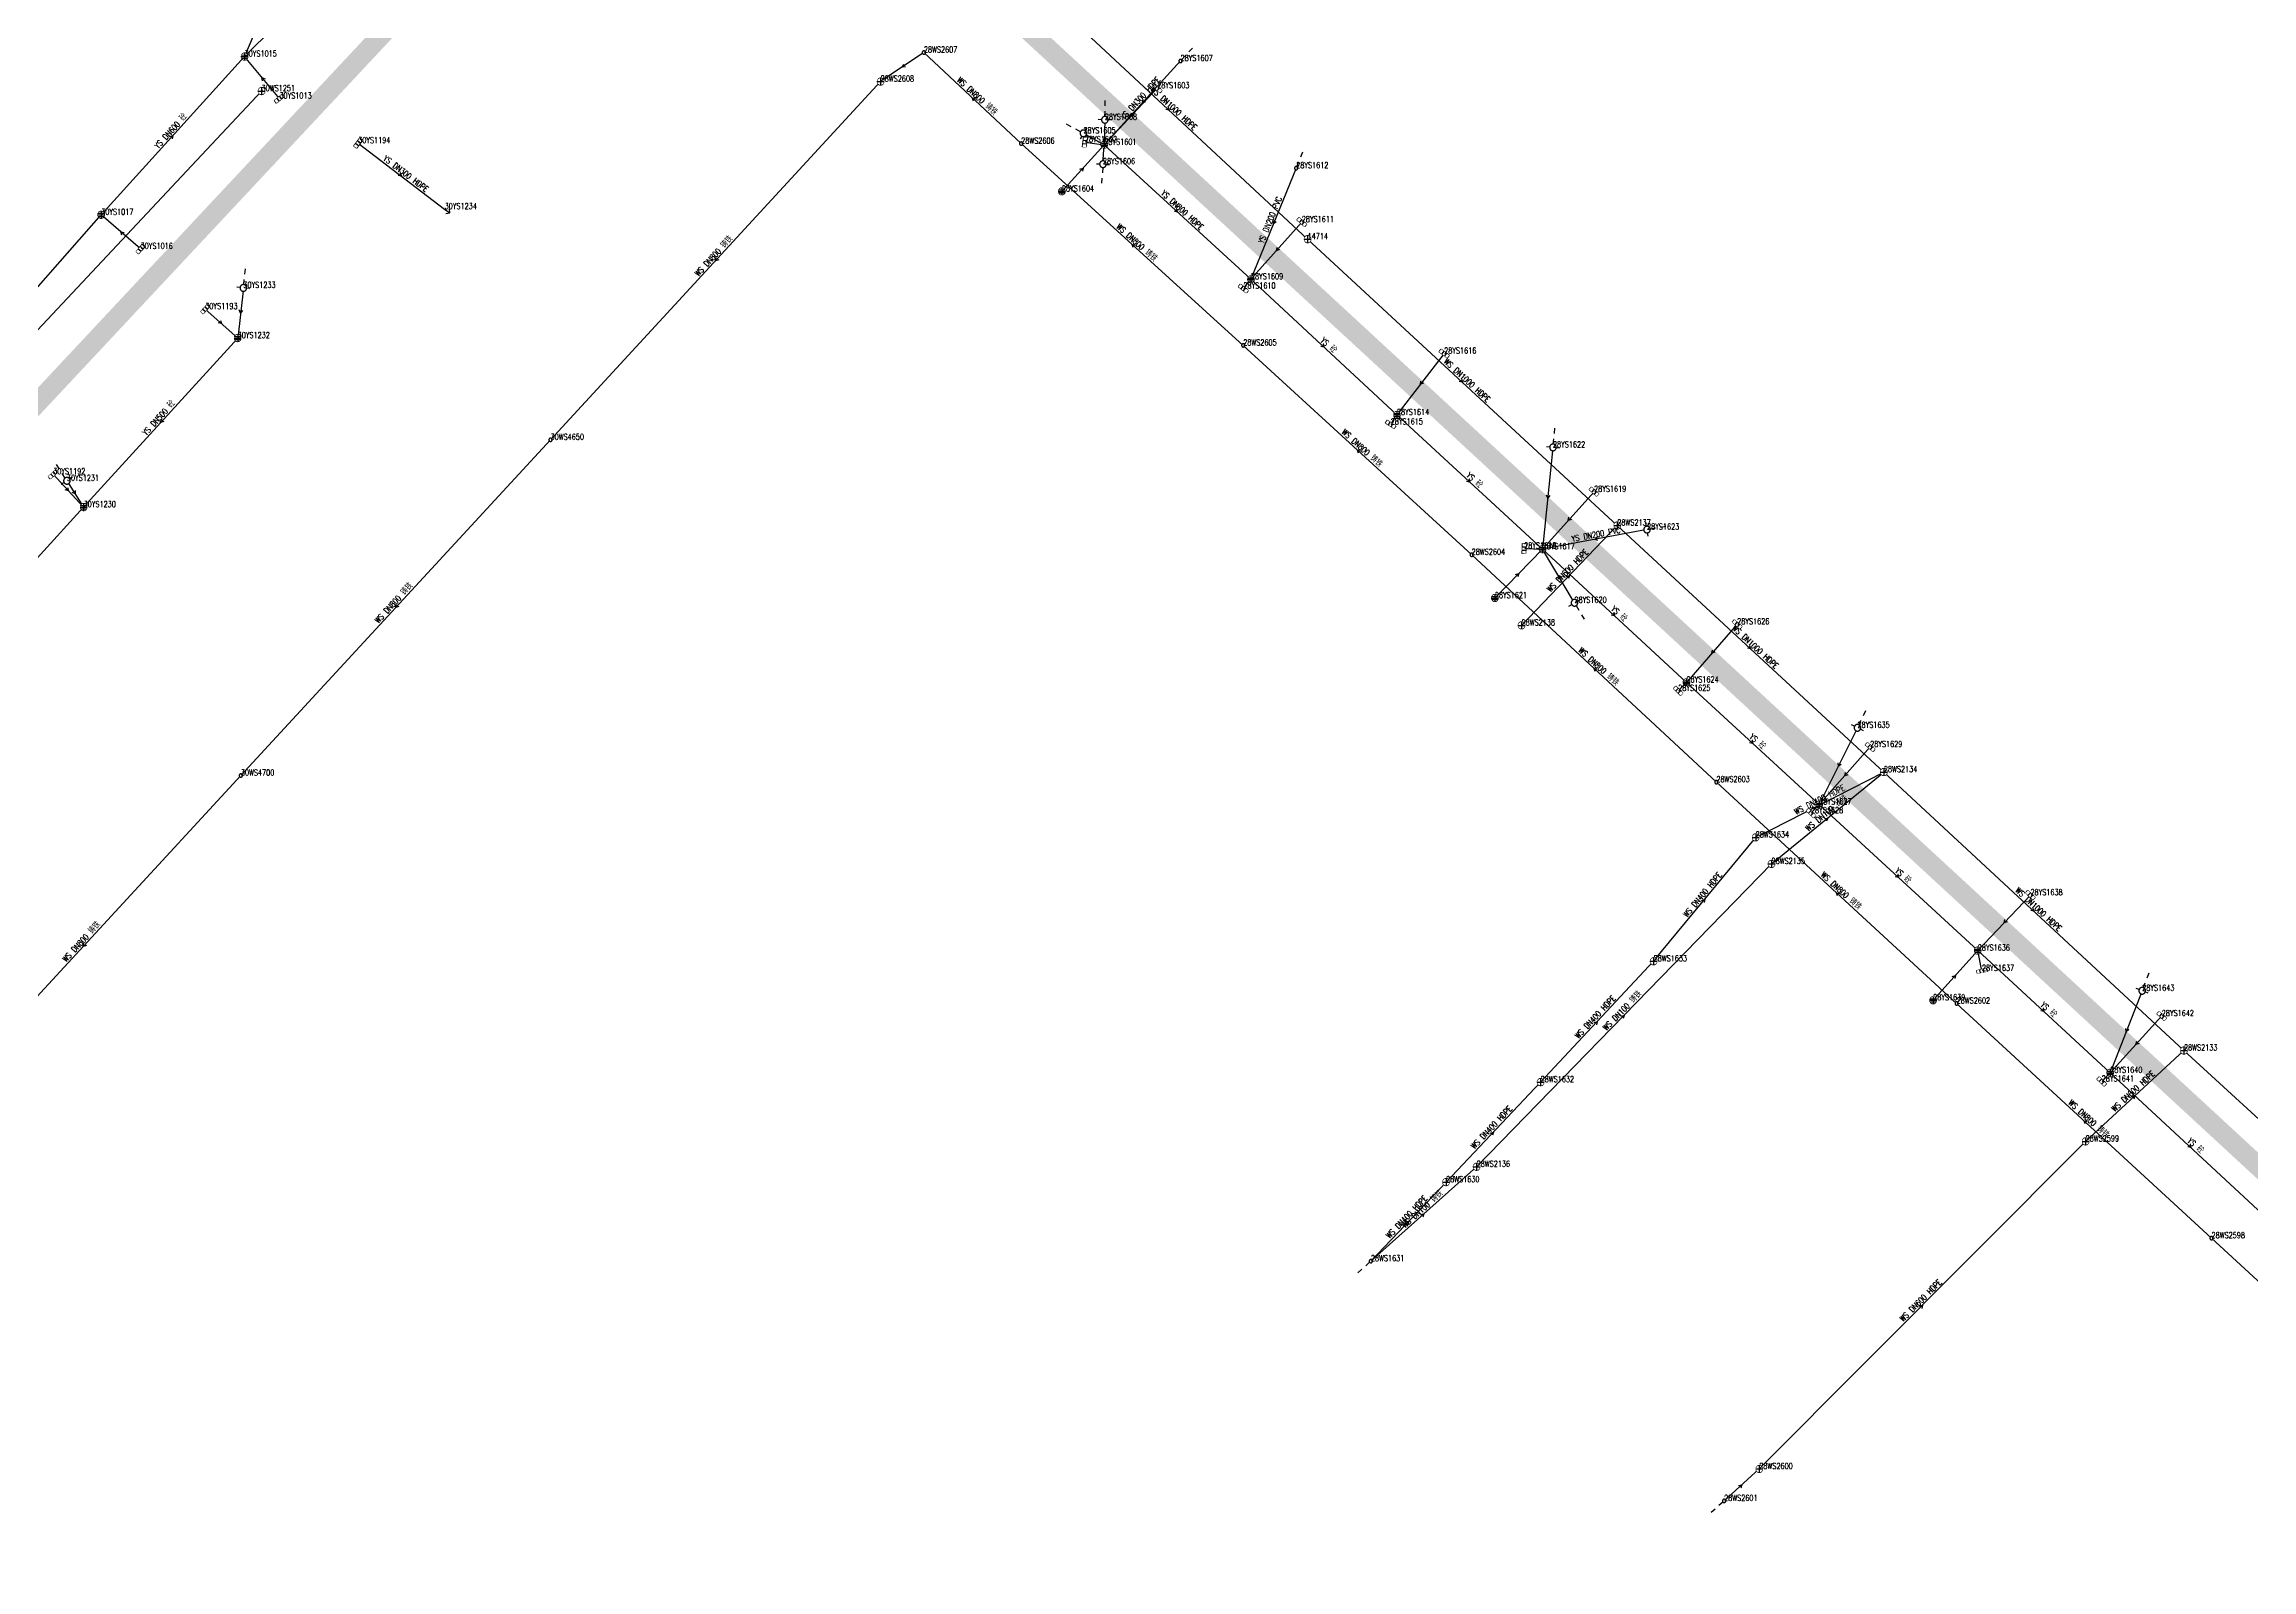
# Model space of a CAD drawing. Extents: x 78813 to 99477, y 2421021 to 2448125.
# Drawn here: x 85914.4 to 86248.7, y 2432304.3 to 2432535.2 of the extents above; entities that cross this region are included whole.
import ezdxf
from ezdxf.enums import TextEntityAlignment as Align

# ---------------------------------------------------------------- set-up
doc = ezdxf.new("R2010")
doc.units = 0
doc.set_wipeout_variables(frame=1)
doc.layers.get('0').update_dxf_attribs({"linetype": 'CONTINUOUS'})
for name, color, linetype in [('DX_WS', 16, 'CONTINUOUS'), ('DX_YS', 42, 'CONTINUOUS'), ('道路', 5, 'CONTINUOUS')]:
    doc.layers.add(name, color=color, linetype=linetype)
for name, color, linetype, true_color in [('WSLINE', 7, 'CONTINUOUS', 0x7f0000), ('YSANNEXE', 7, 'CONTINUOUS', 0xcc9900), ('YSLINE', 7, 'CONTINUOUS', 0xcc9900)]:
    doc.layers.add(name, color=color, linetype=linetype, true_color=true_color)
doc.styles.add('CcNameZT', font='txt.SHX', dxfattribs={"width": 0.8, "bigfont": 'HZTXT.SHX'})
doc.styles.get("Standard").update_dxf_attribs({"font": 'txt.shx', "bigfont": 'hztxt.shx'})

# ---------------------------------------------------------------- blocks, each defined once
blk = doc.blocks.new('PS管线点')
blk.add_wipeout([(0.5, 0), (0.5, 0.03), (0.5, 0.07), (0.49, 0.1), (0.48, 0.14), (0.47, 0.17), (0.46, 0.2), (0.44, 0.23), (0.42, 0.26), (0.4, 0.29), (0.38, 0.32), (0.36, 0.35), (0.33, 0.37), (0.31, 0.39), (0.28, 0.41), (0.25, 0.43), (0.22, 0.45), (0.19, 0.46), (0.15, 0.48), (0.12, 0.49), (0.09, 0.49), (0.05, 0.5), (0.02, 0.5), (-0.02, 0.5), (-0.05, 0.5), (-0.09, 0.49), (-0.12, 0.49), (-0.15, 0.48), (-0.19, 0.46), (-0.22, 0.45), (-0.25, 0.43), (-0.28, 0.41), (-0.31, 0.39), (-0.33, 0.37), (-0.36, 0.35), (-0.38, 0.32), (-0.4, 0.29), (-0.42, 0.26), (-0.44, 0.23), (-0.46, 0.2), (-0.47, 0.17), (-0.48, 0.14), (-0.49, 0.1), (-0.5, 0.07), (-0.5, 0.03), (-0.5, 0), (-0.5, -0.03), (-0.5, -0.07), (-0.49, -0.1), (-0.48, -0.14), (-0.47, -0.17), (-0.46, -0.2), (-0.44, -0.23), (-0.42, -0.26), (-0.4, -0.29), (-0.38, -0.32), (-0.36, -0.35), (-0.33, -0.37), (-0.31, -0.39), (-0.28, -0.41), (-0.25, -0.43), (-0.22, -0.45), (-0.19, -0.46), (-0.15, -0.48), (-0.12, -0.49), (-0.09, -0.49), (-0.05, -0.5), (-0.02, -0.5), (0.02, -0.5), (0.05, -0.5), (0.09, -0.49), (0.12, -0.49), (0.15, -0.48), (0.19, -0.46), (0.22, -0.45), (0.25, -0.43), (0.28, -0.41), (0.31, -0.39), (0.33, -0.37), (0.36, -0.35), (0.38, -0.32), (0.4, -0.29), (0.42, -0.26), (0.44, -0.23), (0.46, -0.2), (0.47, -0.17), (0.48, -0.14), (0.49, -0.1), (0.5, -0.07)])
blk.add_lwpolyline([(0.5, 0), (0.5, 0.03), (0.5, 0.07), (0.49, 0.1), (0.48, 0.14), (0.47, 0.17), (0.46, 0.2), (0.44, 0.23), (0.42, 0.26), (0.4, 0.29), (0.38, 0.32), (0.36, 0.35), (0.33, 0.37), (0.31, 0.39), (0.28, 0.41), (0.25, 0.43), (0.22, 0.45), (0.19, 0.46), (0.15, 0.48), (0.12, 0.49), (0.09, 0.49), (0.05, 0.5), (0.02, 0.5), (-0.02, 0.5), (-0.05, 0.5), (-0.09, 0.49), (-0.12, 0.49), (-0.15, 0.48), (-0.19, 0.46), (-0.22, 0.45), (-0.25, 0.43), (-0.28, 0.41), (-0.31, 0.39), (-0.33, 0.37), (-0.36, 0.35), (-0.38, 0.32), (-0.4, 0.29), (-0.42, 0.26), (-0.44, 0.23), (-0.46, 0.2), (-0.47, 0.17), (-0.48, 0.14), (-0.49, 0.1), (-0.5, 0.07), (-0.5, 0.03), (-0.5, 0), (-0.5, -0.03), (-0.5, -0.07), (-0.49, -0.1), (-0.48, -0.14), (-0.47, -0.17), (-0.46, -0.2), (-0.44, -0.23), (-0.42, -0.26), (-0.4, -0.29), (-0.38, -0.32), (-0.36, -0.35), (-0.33, -0.37), (-0.31, -0.39), (-0.28, -0.41), (-0.25, -0.43), (-0.22, -0.45), (-0.19, -0.46), (-0.15, -0.48), (-0.12, -0.49), (-0.09, -0.49), (-0.05, -0.5), (-0.02, -0.5), (0.02, -0.5), (0.05, -0.5), (0.09, -0.49), (0.12, -0.49), (0.15, -0.48), (0.19, -0.46), (0.22, -0.45), (0.25, -0.43), (0.28, -0.41), (0.31, -0.39), (0.33, -0.37), (0.36, -0.35), (0.38, -0.32), (0.4, -0.29), (0.42, -0.26), (0.44, -0.23), (0.46, -0.2), (0.47, -0.17), (0.48, -0.14), (0.49, -0.1), (0.5, -0.07), (0.5, 0)], close=True)
blk = doc.blocks.new('PS污水井')
blk.add_lwpolyline([(1, 0), (1, 0.07), (0.99, 0.14), (0.98, 0.21), (0.96, 0.28), (0.94, 0.34), (0.91, 0.41), (0.88, 0.47), (0.85, 0.53), (0.81, 0.59), (0.77, 0.64), (0.72, 0.69), (0.67, 0.74), (0.62, 0.79), (0.56, 0.83), (0.5, 0.87), (0.44, 0.9), (0.37, 0.93), (0.31, 0.95), (0.24, 0.97), (0.17, 0.98), (0.1, 0.99), (0.03, 1), (-0.03, 1), (-0.1, 0.99), (-0.17, 0.98), (-0.24, 0.97), (-0.31, 0.95), (-0.37, 0.93), (-0.44, 0.9), (-0.5, 0.87), (-0.56, 0.83), (-0.62, 0.79), (-0.67, 0.74), (-0.72, 0.69), (-0.77, 0.64), (-0.81, 0.59), (-0.85, 0.53), (-0.88, 0.47), (-0.91, 0.41), (-0.94, 0.34), (-0.96, 0.28), (-0.98, 0.21), (-0.99, 0.14), (-1, 0.07), (-1, 0), (-1, -0.07), (-0.99, -0.14), (-0.98, -0.21), (-0.96, -0.28), (-0.94, -0.34), (-0.91, -0.41), (-0.88, -0.47), (-0.85, -0.53), (-0.81, -0.59), (-0.77, -0.64), (-0.72, -0.69), (-0.67, -0.74), (-0.62, -0.79), (-0.56, -0.83), (-0.5, -0.87), (-0.44, -0.9), (-0.37, -0.93), (-0.31, -0.95), (-0.24, -0.97), (-0.17, -0.98), (-0.1, -0.99), (-0.03, -1), (0.03, -1), (0.1, -0.99), (0.17, -0.98), (0.24, -0.97), (0.31, -0.95), (0.37, -0.93), (0.44, -0.9), (0.5, -0.87), (0.56, -0.83), (0.62, -0.79), (0.67, -0.74), (0.72, -0.69), (0.77, -0.64), (0.81, -0.59), (0.85, -0.53), (0.88, -0.47), (0.91, -0.41), (0.94, -0.34), (0.96, -0.28), (0.98, -0.21), (0.99, -0.14), (1, 0)], close=True)
blk.add_wipeout([(1, 0), (1, 0.07), (0.99, 0.14), (0.98, 0.21), (0.96, 0.28), (0.94, 0.34), (0.91, 0.41), (0.88, 0.47), (0.85, 0.53), (0.81, 0.59), (0.77, 0.64), (0.72, 0.69), (0.67, 0.74), (0.62, 0.79), (0.56, 0.83), (0.5, 0.87), (0.44, 0.9), (0.37, 0.93), (0.31, 0.95), (0.24, 0.97), (0.17, 0.98), (0.1, 0.99), (0.03, 1), (-0.03, 1), (-0.1, 0.99), (-0.17, 0.98), (-0.24, 0.97), (-0.31, 0.95), (-0.37, 0.93), (-0.44, 0.9), (-0.5, 0.87), (-0.56, 0.83), (-0.62, 0.79), (-0.67, 0.74), (-0.72, 0.69), (-0.77, 0.64), (-0.81, 0.59), (-0.85, 0.53), (-0.88, 0.47), (-0.91, 0.41), (-0.94, 0.34), (-0.96, 0.28), (-0.98, 0.21), (-0.99, 0.14), (-1, 0.07), (-1, 0), (-1, -0.07), (-0.99, -0.14), (-0.98, -0.21), (-0.96, -0.28), (-0.94, -0.34), (-0.91, -0.41), (-0.88, -0.47), (-0.85, -0.53), (-0.81, -0.59), (-0.77, -0.64), (-0.72, -0.69), (-0.67, -0.74), (-0.62, -0.79), (-0.56, -0.83), (-0.5, -0.87), (-0.44, -0.9), (-0.37, -0.93), (-0.31, -0.95), (-0.24, -0.97), (-0.17, -0.98), (-0.1, -0.99), (-0.03, -1), (0.03, -1), (0.1, -0.99), (0.17, -0.98), (0.24, -0.97), (0.31, -0.95), (0.37, -0.93), (0.44, -0.9), (0.5, -0.87), (0.56, -0.83), (0.62, -0.79), (0.67, -0.74), (0.72, -0.69), (0.77, -0.64), (0.81, -0.59), (0.85, -0.53), (0.88, -0.47), (0.91, -0.41), (0.94, -0.34), (0.96, -0.28), (0.98, -0.21), (0.99, -0.14)])
for p, q in [((-1, 0), (0, 0)), ((0, 1), (0, 0)), ((0, 0), (0, -1)), ((0, 0), (1, 0))]:
    blk.add_line(p, q)
blk = doc.blocks.new('PS非普查')
blk.add_lwpolyline([(3.7, 0), (5.3, 0)])
blk.add_wipeout([(0.5, 0), (0.5, 0.03), (0.5, 0.07), (0.49, 0.1), (0.48, 0.14), (0.47, 0.17), (0.46, 0.2), (0.44, 0.23), (0.42, 0.26), (0.4, 0.29), (0.38, 0.32), (0.36, 0.35), (0.33, 0.37), (0.31, 0.39), (0.28, 0.41), (0.25, 0.43), (0.22, 0.45), (0.19, 0.46), (0.15, 0.48), (0.12, 0.49), (0.09, 0.49), (0.05, 0.5), (0.02, 0.5), (-0.02, 0.5), (-0.05, 0.5), (-0.09, 0.49), (-0.12, 0.49), (-0.15, 0.48), (-0.19, 0.46), (-0.22, 0.45), (-0.25, 0.43), (-0.28, 0.41), (-0.31, 0.39), (-0.33, 0.37), (-0.36, 0.35), (-0.38, 0.32), (-0.4, 0.29), (-0.42, 0.26), (-0.44, 0.23), (-0.46, 0.2), (-0.47, 0.17), (-0.48, 0.14), (-0.49, 0.1), (-0.5, 0.07), (-0.5, 0.03), (-0.5, 0), (-0.5, -0.03), (-0.5, -0.07), (-0.49, -0.1), (-0.48, -0.14), (-0.47, -0.17), (-0.46, -0.2), (-0.44, -0.23), (-0.42, -0.26), (-0.4, -0.29), (-0.38, -0.32), (-0.36, -0.35), (-0.33, -0.37), (-0.31, -0.39), (-0.28, -0.41), (-0.25, -0.43), (-0.22, -0.45), (-0.19, -0.46), (-0.15, -0.48), (-0.12, -0.49), (-0.09, -0.49), (-0.05, -0.5), (-0.02, -0.5), (0.02, -0.5), (0.05, -0.5), (0.09, -0.49), (0.12, -0.49), (0.15, -0.48), (0.19, -0.46), (0.22, -0.45), (0.25, -0.43), (0.28, -0.41), (0.31, -0.39), (0.33, -0.37), (0.36, -0.35), (0.38, -0.32), (0.4, -0.29), (0.42, -0.26), (0.44, -0.23), (0.46, -0.2), (0.47, -0.17), (0.48, -0.14), (0.49, -0.1), (0.5, -0.07)])
blk.add_line((0.5, 0), (2.1, 0))
blk.add_lwpolyline([(0.5, 0), (0.5, 0.03), (0.5, 0.07), (0.49, 0.1), (0.48, 0.14), (0.47, 0.17), (0.46, 0.2), (0.44, 0.23), (0.42, 0.26), (0.4, 0.29), (0.38, 0.32), (0.36, 0.35), (0.33, 0.37), (0.31, 0.39), (0.28, 0.41), (0.25, 0.43), (0.22, 0.45), (0.19, 0.46), (0.15, 0.48), (0.12, 0.49), (0.09, 0.49), (0.05, 0.5), (0.02, 0.5), (-0.02, 0.5), (-0.05, 0.5), (-0.09, 0.49), (-0.12, 0.49), (-0.15, 0.48), (-0.19, 0.46), (-0.22, 0.45), (-0.25, 0.43), (-0.28, 0.41), (-0.31, 0.39), (-0.33, 0.37), (-0.36, 0.35), (-0.38, 0.32), (-0.4, 0.29), (-0.42, 0.26), (-0.44, 0.23), (-0.46, 0.2), (-0.47, 0.17), (-0.48, 0.14), (-0.49, 0.1), (-0.5, 0.07), (-0.5, 0.03), (-0.5, 0), (-0.5, -0.03), (-0.5, -0.07), (-0.49, -0.1), (-0.48, -0.14), (-0.47, -0.17), (-0.46, -0.2), (-0.44, -0.23), (-0.42, -0.26), (-0.4, -0.29), (-0.38, -0.32), (-0.36, -0.35), (-0.33, -0.37), (-0.31, -0.39), (-0.28, -0.41), (-0.25, -0.43), (-0.22, -0.45), (-0.19, -0.46), (-0.15, -0.48), (-0.12, -0.49), (-0.09, -0.49), (-0.05, -0.5), (-0.02, -0.5), (0.02, -0.5), (0.05, -0.5), (0.09, -0.49), (0.12, -0.49), (0.15, -0.48), (0.19, -0.46), (0.22, -0.45), (0.25, -0.43), (0.28, -0.41), (0.31, -0.39), (0.33, -0.37), (0.36, -0.35), (0.38, -0.32), (0.4, -0.29), (0.42, -0.26), (0.44, -0.23), (0.46, -0.2), (0.47, -0.17), (0.48, -0.14), (0.49, -0.1), (0.5, -0.07), (0.5, 0)], close=True)
blk = doc.blocks.new('测量点')
h = blk.add_hatch(color=256)
edge = h.paths.add_edge_path()
edge.add_arc((0, 0), 0.5, 0, 360)
blk.add_circle((0, 0), 0.5)
blk = doc.blocks.new('LX')
for p, q in [((-0.866, 0.5), (0, 0)), ((0, 0), (-0.866, -0.5))]:
    blk.add_line(p, q)
blk = doc.blocks.new('PS出水口')
for points in [[(0, 0), (1.97, 0)], [(1.15, -0.88), (1.97, 0), (1.11, 0.93)]]:
    blk.add_lwpolyline(points)
blk = doc.blocks.new('PS雨篦')
blk.add_lwpolyline([(-1.5, 0.5), (0, 0.5), (1.5, 0.5), (1.5, -0.5), (0, -0.5), (-1.5, -0.5)], close=True)
blk.add_wipeout([(-1.5, 0.5), (0, 0.5), (1.5, 0.5), (1.5, -0.5), (0, -0.5), (-1.5, -0.5)])
for p, q in [((-0.51, -0.5), (-0.51, 0.5)), ((0.49, -0.5), (0.49, 0.5))]:
    blk.add_line(p, q)
blk = doc.blocks.new('PS雨水井')
blk.add_lwpolyline([(1, 0), (1, 0.07), (0.99, 0.14), (0.98, 0.21), (0.96, 0.28), (0.94, 0.34), (0.91, 0.41), (0.88, 0.47), (0.85, 0.53), (0.81, 0.59), (0.77, 0.64), (0.72, 0.69), (0.67, 0.74), (0.62, 0.79), (0.56, 0.83), (0.5, 0.87), (0.44, 0.9), (0.37, 0.93), (0.31, 0.95), (0.24, 0.97), (0.17, 0.98), (0.1, 0.99), (0.03, 1), (-0.03, 1), (-0.1, 0.99), (-0.17, 0.98), (-0.24, 0.97), (-0.31, 0.95), (-0.37, 0.93), (-0.44, 0.9), (-0.5, 0.87), (-0.56, 0.83), (-0.62, 0.79), (-0.67, 0.74), (-0.72, 0.69), (-0.77, 0.64), (-0.81, 0.59), (-0.85, 0.53), (-0.88, 0.47), (-0.91, 0.41), (-0.94, 0.34), (-0.96, 0.28), (-0.98, 0.21), (-0.99, 0.14), (-1, 0.07), (-1, 0), (-1, -0.07), (-0.99, -0.14), (-0.98, -0.21), (-0.96, -0.28), (-0.94, -0.34), (-0.91, -0.41), (-0.88, -0.47), (-0.85, -0.53), (-0.81, -0.59), (-0.77, -0.64), (-0.72, -0.69), (-0.67, -0.74), (-0.62, -0.79), (-0.56, -0.83), (-0.5, -0.87), (-0.44, -0.9), (-0.37, -0.93), (-0.31, -0.95), (-0.24, -0.97), (-0.17, -0.98), (-0.1, -0.99), (-0.03, -1), (0.03, -1), (0.1, -0.99), (0.17, -0.98), (0.24, -0.97), (0.31, -0.95), (0.37, -0.93), (0.44, -0.9), (0.5, -0.87), (0.56, -0.83), (0.62, -0.79), (0.67, -0.74), (0.72, -0.69), (0.77, -0.64), (0.81, -0.59), (0.85, -0.53), (0.88, -0.47), (0.91, -0.41), (0.94, -0.34), (0.96, -0.28), (0.98, -0.21), (0.99, -0.14), (1, 0)], close=True)
blk.add_wipeout([(1, 0), (1, 0.07), (0.99, 0.14), (0.98, 0.21), (0.96, 0.28), (0.94, 0.34), (0.91, 0.41), (0.88, 0.47), (0.85, 0.53), (0.81, 0.59), (0.77, 0.64), (0.72, 0.69), (0.67, 0.74), (0.62, 0.79), (0.56, 0.83), (0.5, 0.87), (0.44, 0.9), (0.37, 0.93), (0.31, 0.95), (0.24, 0.97), (0.17, 0.98), (0.1, 0.99), (0.03, 1), (-0.03, 1), (-0.1, 0.99), (-0.17, 0.98), (-0.24, 0.97), (-0.31, 0.95), (-0.37, 0.93), (-0.44, 0.9), (-0.5, 0.87), (-0.56, 0.83), (-0.62, 0.79), (-0.67, 0.74), (-0.72, 0.69), (-0.77, 0.64), (-0.81, 0.59), (-0.85, 0.53), (-0.88, 0.47), (-0.91, 0.41), (-0.94, 0.34), (-0.96, 0.28), (-0.98, 0.21), (-0.99, 0.14), (-1, 0.07), (-1, 0), (-1, -0.07), (-0.99, -0.14), (-0.98, -0.21), (-0.96, -0.28), (-0.94, -0.34), (-0.91, -0.41), (-0.88, -0.47), (-0.85, -0.53), (-0.81, -0.59), (-0.77, -0.64), (-0.72, -0.69), (-0.67, -0.74), (-0.62, -0.79), (-0.56, -0.83), (-0.5, -0.87), (-0.44, -0.9), (-0.37, -0.93), (-0.31, -0.95), (-0.24, -0.97), (-0.17, -0.98), (-0.1, -0.99), (-0.03, -1), (0.03, -1), (0.1, -0.99), (0.17, -0.98), (0.24, -0.97), (0.31, -0.95), (0.37, -0.93), (0.44, -0.9), (0.5, -0.87), (0.56, -0.83), (0.62, -0.79), (0.67, -0.74), (0.72, -0.69), (0.77, -0.64), (0.81, -0.59), (0.85, -0.53), (0.88, -0.47), (0.91, -0.41), (0.94, -0.34), (0.96, -0.28), (0.98, -0.21), (0.99, -0.14)])
for p, q in [((-1, 0), (0, 0)), ((-0.88, 0.48), (0, 0.47)), ((0, 1), (0, 0)), ((0, 0.47), (0.88, 0.47)), ((0, 0), (0, -1)), ((0, 0), (1, 0)), ((-0.88, -0.48), (0, -0.48)), ((0, -0.48), (0.88, -0.48))]:
    blk.add_line(p, q)
blk = doc.blocks.new('PS预留口')
blk.add_lwpolyline([(4.2, 0), (5.8, 0)])
blk.add_wipeout([(1, 0), (1, 0.07), (0.99, 0.14), (0.98, 0.21), (0.96, 0.28), (0.94, 0.34), (0.91, 0.41), (0.88, 0.47), (0.85, 0.53), (0.81, 0.59), (0.77, 0.64), (0.72, 0.69), (0.67, 0.74), (0.62, 0.79), (0.56, 0.83), (0.5, 0.87), (0.44, 0.9), (0.37, 0.93), (0.31, 0.95), (0.24, 0.97), (0.17, 0.98), (0.1, 0.99), (0.03, 1), (-0.03, 1), (-0.1, 0.99), (-0.17, 0.98), (-0.24, 0.97), (-0.31, 0.95), (-0.37, 0.93), (-0.44, 0.9), (-0.5, 0.87), (-0.56, 0.83), (-0.62, 0.79), (-0.67, 0.74), (-0.72, 0.69), (-0.77, 0.64), (-0.81, 0.59), (-0.85, 0.53), (-0.88, 0.47), (-0.91, 0.41), (-0.94, 0.34), (-0.96, 0.28), (-0.98, 0.21), (-0.99, 0.14), (-1, 0.07), (-1, 0), (-1, -0.07), (-0.99, -0.14), (-0.98, -0.21), (-0.96, -0.28), (-0.94, -0.34), (-0.91, -0.41), (-0.88, -0.47), (-0.85, -0.53), (-0.81, -0.59), (-0.77, -0.64), (-0.72, -0.69), (-0.67, -0.74), (-0.62, -0.79), (-0.56, -0.83), (-0.5, -0.87), (-0.44, -0.9), (-0.37, -0.93), (-0.31, -0.95), (-0.24, -0.97), (-0.17, -0.98), (-0.1, -0.99), (-0.03, -1), (0.03, -1), (0.1, -0.99), (0.17, -0.98), (0.24, -0.97), (0.31, -0.95), (0.37, -0.93), (0.44, -0.9), (0.5, -0.87), (0.56, -0.83), (0.62, -0.79), (0.67, -0.74), (0.72, -0.69), (0.77, -0.64), (0.81, -0.59), (0.85, -0.53), (0.88, -0.47), (0.91, -0.41), (0.94, -0.34), (0.96, -0.28), (0.98, -0.21), (0.99, -0.14)])
blk.add_line((1, 0), (2.6, 0))
blk.add_lwpolyline([(1, 0), (1, 0.07), (0.99, 0.14), (0.98, 0.21), (0.96, 0.28), (0.94, 0.34), (0.91, 0.41), (0.88, 0.47), (0.85, 0.53), (0.81, 0.59), (0.77, 0.64), (0.72, 0.69), (0.67, 0.74), (0.62, 0.79), (0.56, 0.83), (0.5, 0.87), (0.44, 0.9), (0.37, 0.93), (0.31, 0.95), (0.24, 0.97), (0.17, 0.98), (0.1, 0.99), (0.03, 1), (-0.03, 1), (-0.1, 0.99), (-0.17, 0.98), (-0.24, 0.97), (-0.31, 0.95), (-0.37, 0.93), (-0.44, 0.9), (-0.5, 0.87), (-0.56, 0.83), (-0.62, 0.79), (-0.67, 0.74), (-0.72, 0.69), (-0.77, 0.64), (-0.81, 0.59), (-0.85, 0.53), (-0.88, 0.47), (-0.91, 0.41), (-0.94, 0.34), (-0.96, 0.28), (-0.98, 0.21), (-0.99, 0.14), (-1, 0.07), (-1, 0), (-1, -0.07), (-0.99, -0.14), (-0.98, -0.21), (-0.96, -0.28), (-0.94, -0.34), (-0.91, -0.41), (-0.88, -0.47), (-0.85, -0.53), (-0.81, -0.59), (-0.77, -0.64), (-0.72, -0.69), (-0.67, -0.74), (-0.62, -0.79), (-0.56, -0.83), (-0.5, -0.87), (-0.44, -0.9), (-0.37, -0.93), (-0.31, -0.95), (-0.24, -0.97), (-0.17, -0.98), (-0.1, -0.99), (-0.03, -1), (0.03, -1), (0.1, -0.99), (0.17, -0.98), (0.24, -0.97), (0.31, -0.95), (0.37, -0.93), (0.44, -0.9), (0.5, -0.87), (0.56, -0.83), (0.62, -0.79), (0.67, -0.74), (0.72, -0.69), (0.77, -0.64), (0.81, -0.59), (0.85, -0.53), (0.88, -0.47), (0.91, -0.41), (0.94, -0.34), (0.96, -0.28), (0.98, -0.21), (0.99, -0.14), (1, 0)], close=True)
for points in [[(0, 1), (0, 2)], [(0, -2), (0, -1)]]:
    blk.add_lwpolyline(points)

msp = doc.modelspace()

# ---------------------------------------------------------------- linework, layer by layer
at = {"layer": 'WSLINE'}
for p, q in [((86105.74, 2432505.71), (86063.82, 2432544.74)), ((86047.64, 2432533.96), (86041.09, 2432529.56)), ((86062.37, 2432520.17), (86047.64, 2432533.96)), ((85947.36, 2432528.13), (85792.99, 2432363.63)), ((86041.09, 2432529.56), (85991.11, 2432475.34)), ((85991.11, 2432475.34), (86041.09, 2432529.56)), ((86095.99, 2432489.63), (86062.37, 2432520.17)), ((86152.63, 2432462.37), (86105.74, 2432505.71)), ((86130.58, 2432457.94), (86095.99, 2432489.63)), ((85944.22, 2432424.52), (85991.11, 2432475.34)), ((86138.13, 2432447.25), (86152.63, 2432462.37)), ((86192.99, 2432425.05), (86152.63, 2432462.37)), ((86167.63, 2432423.52), (86130.58, 2432457.94)), ((85896.5, 2432372.78), (85944.22, 2432424.52)), ((86173.58, 2432415.16), (86192.99, 2432425.05)), ((86175.98, 2432411.14), (86192.99, 2432425.05)), ((86238.43, 2432382.9), (86192.99, 2432425.05)), ((86204.01, 2432390.02), (86167.63, 2432423.52)), ((86158.13, 2432396.4), (86173.58, 2432415.16)), ((86131.33, 2432365.3), (86175.98, 2432411.14)), ((86141.02, 2432378.11), (86158.13, 2432396.4)), ((86242.6, 2432354.49), (86204.01, 2432390.02)), ((86223.54, 2432369.14), (86238.43, 2432382.9)), ((86283.93, 2432341.11), (86238.43, 2432382.9)), ((86126.7, 2432362.98), (86141.02, 2432378.11)), ((86174.13, 2432319.55), (86223.54, 2432369.14)), ((86115.32, 2432351.02), (86131.33, 2432365.3)), ((86115.32, 2432351.02), (86126.7, 2432362.98)), ((86290.4, 2432310.36), (86242.6, 2432354.49)), ((86168.8, 2432314.72), (86174.13, 2432319.55))]:
    msp.add_line(p, q, dxfattribs=at)
at = {"layer": 'YSLINE'}
for p, q in [((85944.79, 2432533.35), (85972.28, 2432560.71)), ((85948.45, 2432542.09), (85944.79, 2432533.35)), ((85923.07, 2432509.4), (85944.79, 2432533.35)), ((86086.5, 2432532.68), (86074.95, 2432520.01)), ((86082.97, 2432528.55), (86074.95, 2432520.01)), ((86071.79, 2432521.73), (86074.95, 2432520.01)), ((86075.04, 2432523.78), (86074.95, 2432520.01)), ((85961.98, 2432520.25), (85975.08, 2432510.27)), ((86068.53, 2432512.94), (86074.95, 2432520.01)), ((86072.02, 2432520.4), (86074.95, 2432520.01)), ((86074.75, 2432517.06), (86074.95, 2432520.01)), ((86074.95, 2432520.01), (86097.16, 2432499.63)), ((85900.4, 2432483.6), (85923.07, 2432509.4)), ((85929.04, 2432504.23), (85923.07, 2432509.4)), ((85944.6, 2432498.33), (85943.74, 2432490.74)), ((86096.01, 2432498.23), (86097.16, 2432499.63)), ((85938.84, 2432495.13), (85943.74, 2432490.74)), ((85943.74, 2432490.74), (85920.42, 2432465.15)), ((86126.41, 2432488.39), (86119.27, 2432479.1)), ((86118.32, 2432477.67), (86119.27, 2432479.1)), ((86142.89, 2432474.19), (86141.31, 2432458.78)), ((85915.8, 2432470.12), (85920.42, 2432465.15)), ((85917.88, 2432469.13), (85920.42, 2432465.15)), ((85920.42, 2432465.15), (85896.51, 2432438.96)), ((86149.11, 2432467.48), (86141.31, 2432458.78)), ((86134.09, 2432451.39), (86141.31, 2432458.78)), ((86138.52, 2432458.88), (86141.31, 2432458.78)), ((86141.31, 2432458.78), (86163.1, 2432438.62)), ((86146.15, 2432450.67), (86141.31, 2432458.78)), ((86170.78, 2432447.41), (86163.1, 2432438.62)), ((86161.85, 2432437.34), (86163.1, 2432438.62)), ((86188.99, 2432431.75), (86183.21, 2432420.12)), ((86181.95, 2432418.83), (86183.21, 2432420.12)), ((86183.21, 2432420.12), (86207.2, 2432398.02)), ((86215.18, 2432406.41), (86207.2, 2432398.02)), ((86207.2, 2432398.02), (86227.26, 2432379.54)), ((86207.84, 2432394.94), (86207.2, 2432398.02)), ((86232.1, 2432391.94), (86227.26, 2432379.54)), ((86235.06, 2432388.12), (86227.26, 2432379.54)), ((86225.97, 2432378.21), (86227.26, 2432379.54)), ((86227.26, 2432379.54), (86251.7, 2432356.86))]:
    msp.add_line(p, q, dxfattribs=at)

# ---------------------------------------------------------------- block references
at = {"layer": 'DX_WS', "yscale": 0.5, "zscale": 0.5}
for p, xscale, rotation in [((86044.37, 2432531.76), 0.5000000000401185, 213.7132575896433), ((86055.01, 2432527.07), 0.5000000000109518, 136.9369130337061), ((86084.78, 2432525.23), 0.5000000000010631, 316.9369099651016), ((86079.18, 2432504.9), 0.500000000145689, 137.509870812667), ((86016.1, 2432502.45), 0.5000000000745004, 227.4642446757911), ((86016.1, 2432502.45), 0.5000000001507553, 227.5554939405783), ((86129.18, 2432484.04), 0.5000000000075154, 317.5098677588699), ((86113.29, 2432473.78), 0.500000000145689, 137.509870812667), ((86145.38, 2432454.81), 0.5000000000947901, 46.40958141678438), ((85967.67, 2432449.93), 0.5000000001507553, 227.5554939405783), ((86172.81, 2432443.71), 0.5000000000075154, 317.5098677588699), ((86149.11, 2432440.73), 0.5000000000109518, 136.9369130337061), ((86183.28, 2432420.1), 0.4999999999783371, 26.9290163647784), ((86184.49, 2432418.09), 0.4999999999792266, 39.53408786026023), ((86165.86, 2432405.78), 0.5000000001275243, 50.4202859825869), ((86185.82, 2432406.77), 0.500000000145689, 137.509870812667), ((86215.71, 2432403.97), 0.5000000000010631, 316.9369099651016), ((85920.36, 2432398.65), 0.5000000001507553, 227.5554939405783), ((86153.66, 2432388.22), 0.4999999998289463, 45.83662359235585), ((86149.57, 2432387.26), 0.5000000000658894, 46.98253920664027), ((86230.98, 2432376.02), 0.4999999998393814, 42.97183461574548), ((86223.3, 2432372.25), 0.500000000145689, 137.509870812667), ((86133.86, 2432370.55), 0.5000000000947901, 46.40958141678438), ((86123.32, 2432358.16), 0.499999999918455, 41.82591903435983), ((86121.01, 2432357), 0.5000000000947901, 46.40958141678438), ((86198.84, 2432344.35), 0.499999999860744, 45.26366580035281), ((86171.47, 2432317.14), 0.4999999999589321, 42.39887683438521)]:
    msp.add_blockref('LX', p, dxfattribs=dict(at, xscale=xscale, rotation=rotation))
at = {"layer": 'DX_WS', "xscale": 0.5, "yscale": 0.5, "zscale": 0.5}
msp.add_blockref('测量点', (86105.74, 2432505.71, -1.6), dxfattribs=at)
at = {"layer": 'DX_YS', "xscale": 0.5000000000531348, "yscale": 0.5, "zscale": 0.5, "rotation": 322.665411670211}
msp.add_blockref('PS出水口', (85975.08, 2432510.27, 2.69), dxfattribs=at)
at = {"layer": 'YSANNEXE', "yscale": 0.5, "zscale": 0.5}
for p, xscale, rotation in [((86078.96, 2432524.28), 0.5000000000041096, 226.8912868717683), ((85933.93, 2432521.38), 0.4999999998621667, 47.55549698130921), ((85968.53, 2432515.26), 0.5000000000453727, 322.5752386517804), ((86086.06, 2432509.82), 0.4999999999256761, 317.4186185119841), ((86100.59, 2432508.04), 0.49999999992564, 248.0907252889562), ((85926.05, 2432506.81), 0.5000000000826827, 139.2287442066078), ((86101.01, 2432503.96), 0.50000000014632, 228.6101602728715), ((85944.17, 2432494.53), 0.5000000001235119, 263.5605857614379), ((86108.22, 2432489.36), 0.5000000000878982, 316.8456606964688), ((86122.84, 2432483.74), 0.4999999998661996, 232.6208648115304), ((85932.08, 2432477.94), 0.5000000000745004, 227.4642446757911), ((86130.29, 2432468.94), 0.4999999999256761, 317.4186185119841), ((86142.1, 2432466.48), 0.4999999998528557, 264.1335435540138), ((86145.21, 2432463.13), 0.5000000000236343, 228.0372024639738), ((86149.22, 2432460.27), 0.5000000000315407, 190.7949457964519), ((86137.7, 2432455.09), 0.4999999998289463, 45.83662359235585), ((86143.73, 2432454.73), 0.5000000001596543, 120.8940947615056), ((86152.2, 2432448.7), 0.4999999999256761, 317.4186185119841), ((86166.94, 2432443.02), 0.50000000014632, 228.6101602728715), ((86173.15, 2432429.37), 0.4999999999256761, 317.4186185119841), ((86186.1, 2432425.93), 0.5000000000167129, 243.5070629309503), ((86187.06, 2432424.48), 0.50000000014632, 228.6101602728715), ((86195.2, 2432409.07), 0.4999999999256761, 317.4186185119841), ((86211.19, 2432402.22), 0.4999999998439218, 226.318329060497), ((86203.82, 2432394.26), 0.5000000000436156, 48.12845479608112), ((86217.23, 2432388.78), 0.4999999999256761, 317.4186185119841), ((86229.68, 2432385.74), 0.5000000001442558, 248.6636830929885), ((86231.16, 2432383.83), 0.5000000000745004, 227.4642446757911), ((86239.48, 2432368.2), 0.5000000000878982, 316.8456606964688)]:
    msp.add_blockref('LX', p, dxfattribs=dict(at, xscale=xscale, rotation=rotation))

# ---------------------------------------------------------------- texts
at = {"layer": 'DX_WS', "style": 'CcNameZT', "width": 0.8}
for s, rotation, p in [(' WS DN800 铸铁', 316.8937, (86055.18, 2432527.25, 2.48)), (' WS DN1000 HDPE', 317.0463, (86084.95, 2432525.41, -1.6)), (' WS DN800 铸铁', 47.3265, (86015.92, 2432502.62, 2.05)), (' WS DN800 铸铁', 47.3265, (86015.92, 2432502.62, 2.05)), (' WS DN800 铸铁', 317.7401, (86079.35, 2432505.08, 2.35)), (' WS DN1000 HDPE', 317.2506, (86129.35, 2432484.23, -1.6)), (' WS DN800 铸铁', 317.5096, (86113.46, 2432473.97, 2.54)), (' WS DN600 HDPE', 46.203, (86145.2, 2432454.99, -1.35)), (' WS DN800 铸铁', 47.3062, (85967.48, 2432450.1, 2.35)), (' WS DN1000 HDPE', 317.2365, (86172.98, 2432443.89, -1.6)), (' WS DN800 铸铁', 317.1091, (86149.28, 2432440.91, 2.66)), (' WS DN400 HDPE', 27.0062, (86183.17, 2432420.32, -1.19)), (' WS DN100 铸铁', 39.2819, (86184.33, 2432418.29, 2.4)), (' WS DN400 HDPE', 50.5304, (86165.66, 2432405.94, 2.03)), (' WS DN800 铸铁', 317.3528, (86185.99, 2432406.95, 2.23)), (' WS DN1000 HDPE', 317.1517, (86215.88, 2432404.16, -1.37)), (' WS DN800 铸铁', 47.3126, (85920.18, 2432398.82, 2.32)), (' WS DN400 HDPE', 46.8915, (86149.39, 2432387.43, 1.69)), (' WS DN100 铸铁', 45.754, (86153.48, 2432388.39, 2.77)), (' WS DN600 HDPE', 42.7409, (86230.81, 2432376.2, -0.77)), (' WS DN400 HDPE', 46.5831, (86133.68, 2432370.72, 1.85)), (' WS DN400 HDPE', 46.4112, (86120.83, 2432357.17, 2.48)), (' WS DN600 HDPE', 45.103, (86198.66, 2432344.52, 2.52))]:
    msp.add_text(s, height=0.9, rotation=rotation, dxfattribs=at).set_placement(p, align=Align.CENTER)
at = {"layer": 'DX_YS', "style": 'CcNameZT', "width": 0.8}
for s, rotation, p in [(' YS DN600 砼', 47.8064, (85933.74, 2432521.54, 1.51)), (' YS DN300 HDPE', 322.6654, (85968.68, 2432515.46, 2.8)), (' YS DN800 HDPE', 317.4577, (86086.23, 2432510, 0.29)), (' YS DN200 PVC', 67.8555, (86100.35, 2432508.14, 2.1)), (' YS 砼', 317.1286, (86108.39, 2432489.54, 0.32)), (' YS DN500 砼', 47.6692, (85931.9, 2432478.11, 1.91)), (' YS 砼', 317.3202, (86130.46, 2432469.12, 0.15)), (' YS 砼', 317.235, (86152.37, 2432448.89, 0.39)), (' YS 砼', 317.3785, (86173.32, 2432429.56, 0.19)), (' YS 砼', 317.3447, (86195.37, 2432409.25, 0.16)), (' YS 砼', 317.3653, (86217.4, 2432388.97, 0.14)), (' YS 砼', 317.1277, (86239.65, 2432368.38, 0.03))]:
    msp.add_text(s, height=0.9, rotation=rotation, dxfattribs=at).set_placement(p, align=Align.CENTER)
at = {"layer": 'DX_YS', "width": 0.8}
msp.add_text('30YS1234', height=0.9, dxfattribs=at).set_placement((85975.08, 2432510.27, 2.69))

# ---------------------------------------------------------------- next in the draw order: block references
at = {"layer": 'DX_WS', "xscale": 0.5, "yscale": 0.5, "zscale": 0.5}
for name, p in [('PS管线点', (86047.64, 2432533.96, 1.82)), ('PS污水井', (85947.36, 2432528.13, 2.03)), ('PS污水井', (86041.09, 2432529.56, 2.05)), ('PS管线点', (86062.37, 2432520.17, 2.48)), ('PS污水井', (86105.74, 2432505.71, -1.6)), ('PS管线点', (86095.99, 2432489.63, 2.35)), ('PS管线点', (85991.11, 2432475.34, 2.35)), ('PS污水井', (86152.63, 2432462.37, -1.6)), ('PS管线点', (86130.58, 2432457.94, 2.54)), ('PS污水井', (86138.13, 2432447.25, -1.35)), ('PS管线点', (85944.22, 2432424.52, 2.32)), ('PS污水井', (86192.99, 2432425.05, -1.37)), ('PS管线点', (86167.63, 2432423.52, 2.66)), ('PS污水井', (86173.58, 2432415.16, -1.19)), ('PS污水井', (86175.98, 2432411.14, 2.4)), ('PS污水井', (86158.13, 2432396.4, 2.03)), ('PS管线点', (86204.01, 2432390.02, 2.23)), ('PS污水井', (86238.43, 2432382.9, -1.71)), ('PS污水井', (86141.02, 2432378.11, 1.69)), ('PS污水井', (86223.54, 2432369.14, -0.77)), ('PS污水井', (86131.33, 2432365.3, 2.77)), ('PS污水井', (86126.7, 2432362.98, 1.85)), ('PS管线点', (86242.6, 2432354.49, 2.07)), ('PS污水井', (86174.13, 2432319.55, 2.52))]:
    msp.add_blockref(name, p, dxfattribs=at)
at = {"layer": 'DX_WS', "yscale": 0.5, "zscale": 0.5}
for p, xscale, rotation in [((86115.32, 2432351.02, 2.48), 0.5000000001264656, 221.7082867256194), ((86168.8, 2432314.72, 2.83), 0.4999999999634382, 222.2062003138601)]:
    msp.add_blockref('PS非普查', p, dxfattribs=dict(at, xscale=xscale, rotation=rotation))
at = {"layer": 'DX_YS', "yscale": 0.5, "zscale": 0.5}
for name, p, xscale, rotation in [('PS非普查', (86086.5, 2432532.68, 1.72), 0.4999999999579851, 47.65772940768598), ('PS雨篦', (86082.97, 2432528.55, 2.8), 0.5000000000621401, 136.8398066310628), ('PS预留口', (86075.04, 2432523.78, 1.83), 0.5000000001655563, 88.69459872426768), ('PS雨篦', (85961.98, 2432520.25, 2.8), 0.4999999999682172, 232.6654116774695), ('PS雨篦', (86072.02, 2432520.4, 2.82), 0.4999999999436755, 262.4117502524704), ('PS预留口', (86074.75, 2432517.06, 3), 0.500000000229376, 266.0528086473561), ('PS雨篦', (85929.04, 2432504.23, 3.19), 0.50000000007042, 49.11851723890762), ('PS预留口', (85944.6, 2432498.33, 2.55), 0.4999999997876144, 83.49744606924476), ('PS雨篦', (85938.84, 2432495.13, 3.08), 0.5000000000510939, 228.1053597269678), ('PS雨篦', (86126.41, 2432488.39, 2.99), 0.4999999999315421, 142.4973011534737), ('PS雨篦', (85915.8, 2432470.12, 3.24), 0.4999999999533273, 222.9407470555168), ('PS雨篦', (86149.11, 2432467.48, 3.41), 0.5000000000845597, 138.1079056095253), ('PS预留口', (86146.15, 2432450.67, 2.88), 0.4999999998656442, 300.8555572034042), ('PS雨篦', (86170.78, 2432447.41, 3.22), 0.5000000001282325, 138.8607326080811), ('PS雨篦', (86215.18, 2432406.41, 2.85), 0.4999999998858578, 136.4200344059335), ('PS预留口', (86232.1, 2432391.94, 1.91), 0.4999999997862122, 68.66075929136403), ('PS雨篦', (86235.06, 2432388.12, 2.85), 0.4999999999805097, 137.7076814688226)]:
    msp.add_blockref(name, p, dxfattribs=dict(at, xscale=xscale, rotation=rotation))
at = {"layer": 'DX_YS', "xscale": 0.5, "yscale": 0.5, "zscale": 0.5}
for p in [(86074.95, 2432520.01, 0.29), (86068.53, 2432512.94, 0.11), (85923.07, 2432509.4, 1.51), (85943.74, 2432490.74, 1.91), (85920.42, 2432465.15, 1.94), (86134.09, 2432451.39, 0.37), (86227.26, 2432379.54, 0.03)]:
    msp.add_blockref('PS雨水井', p, dxfattribs=at)

# ---------------------------------------------------------------- next in the draw order: linework, layer by layer
at = {"layer": 'YSLINE'}
for p, q in [((85950.06, 2432526.99), (85944.79, 2432533.35)), ((86104.01, 2432516.46), (86097.16, 2432499.63)), ((86104.85, 2432508.3), (86097.16, 2432499.63)), ((86097.16, 2432499.63), (86119.27, 2432479.1)), ((86119.27, 2432479.1), (86141.31, 2432458.78)), ((86157.13, 2432461.75), (86141.31, 2432458.78)), ((86163.1, 2432438.62), (86183.21, 2432420.12)), ((86190.91, 2432428.84), (86183.21, 2432420.12)), ((86200.45, 2432390.5), (86207.2, 2432398.02))]:
    msp.add_line(p, q, dxfattribs=at)

# ---------------------------------------------------------------- next in the draw order: block references
at = {"layer": 'DX_YS', "yscale": 0.5, "zscale": 0.5}
for name, p, xscale, rotation in [('PS预留口', (85917.88, 2432469.13, 2.99), 0.5000000000566319, 122.5093293143572), ('PS雨篦', (86225.97, 2432378.21, 2.77), 0.4999999999966481, 315.934205604332)]:
    msp.add_blockref(name, p, dxfattribs=dict(at, xscale=xscale, rotation=rotation))
at = {"layer": 'YSANNEXE', "yscale": 0.5, "zscale": 0.5}
for p, xscale, rotation in [((85947.42, 2432530.17), 0.4999999999982234, 129.4884616988445), ((86080.72, 2432526.34), 0.5000000000745004, 227.4642446757911), ((86071.74, 2432516.47), 0.4999999998621667, 47.55549698130921), ((85941.29, 2432492.93), 0.4999999999871826, 317.9915762995381)]:
    msp.add_blockref('LX', p, dxfattribs=dict(at, xscale=xscale, rotation=rotation))

# ---------------------------------------------------------------- next in the draw order: texts
at = {"layer": 'DX_WS', "style": 'CcNameZT', "width": 0.8}
for s, p in [('28WS2607', (86047.64, 2432533.96, 1.82)), ('30WS1251', (85947.36, 2432528.13, 2.03)), ('28WS2608', (86041.09, 2432529.56, 2.05)), ('28WS2606', (86062.37, 2432520.17, 2.48)), ('14714', (86105.74, 2432505.71, -1.6)), ('28WS2605', (86095.99, 2432489.63, 2.35)), ('30WS4650', (85991.11, 2432475.34, 2.35)), ('28WS2137', (86152.63, 2432462.37, -1.6)), ('28WS2604', (86130.58, 2432457.94, 2.54)), ('28WS2138', (86138.13, 2432447.25, -1.35)), ('30WS4700', (85944.22, 2432424.52, 2.32)), ('28WS2603', (86167.63, 2432423.52, 2.66)), ('28WS2134', (86192.99, 2432425.05, -1.37)), ('28WS1634', (86173.58, 2432415.16, -1.19)), ('28WS2135', (86175.98, 2432411.14, 2.4)), ('28WS1633', (86158.13, 2432396.4, 2.03)), ('28WS2602', (86204.01, 2432390.02, 2.23)), ('28WS2133', (86238.43, 2432382.9, -1.71)), ('28WS1632', (86141.02, 2432378.11, 1.69)), ('28WS2599', (86223.54, 2432369.14, -0.77)), ('28WS2136', (86131.33, 2432365.3, 2.77)), ('28WS1630', (86126.7, 2432362.98, 1.85)), ('28WS2598', (86242.6, 2432354.49, 2.07)), ('28WS1631', (86115.32, 2432351.02, 2.48)), ('28WS2600', (86174.13, 2432319.55, 2.52)), ('28WS2601', (86168.8, 2432314.72, 2.83))]:
    msp.add_text(s, height=0.9, dxfattribs=at).set_placement(p)
for s, rotation, p in [(' WS DN800 铸铁', 317.3649, (86223.47, 2432372.44, 2.07)), (' WS DN100 铸铁', 41.7083, (86123.16, 2432358.35, 2.48))]:
    msp.add_text(s, height=0.9, rotation=rotation, dxfattribs=at).set_placement(p, align=Align.CENTER)
at = {"layer": 'DX_YS', "width": 0.8}
for s, p in [('28YS1607', (86086.5, 2432532.68, 1.72)), ('28YS1603', (86082.97, 2432528.55, 2.8)), ('28YS1608', (86075.04, 2432523.78, 1.83)), ('30YS1194', (85961.98, 2432520.25, 2.8)), ('28YS1601', (86074.95, 2432520.01, 0.29)), ('28YS1606', (86074.75, 2432517.06, 3)), ('28YS1604', (86068.53, 2432512.94, 0.11)), ('30YS1017', (85923.07, 2432509.4, 1.51)), ('30YS1016', (85929.04, 2432504.23, 3.19)), ('30YS1233', (85944.6, 2432498.33, 2.55)), ('30YS1193', (85938.84, 2432495.13, 3.08)), ('30YS1232', (85943.74, 2432490.74, 1.91)), ('28YS1616', (86126.41, 2432488.39, 2.99)), ('28YS1619', (86149.11, 2432467.48, 3.41)), ('30YS1230', (85920.42, 2432465.15, 1.94)), ('28YS1621', (86134.09, 2432451.39, 0.37)), ('28YS1620', (86146.15, 2432450.67, 2.88)), ('28YS1626', (86170.78, 2432447.41, 3.22)), ('28YS1638', (86215.18, 2432406.41, 2.85)), ('28YS1643', (86232.1, 2432391.94, 1.91)), ('28YS1642', (86235.06, 2432388.12, 2.85))]:
    msp.add_text(s, height=0.9, dxfattribs=at).set_placement(p)
at = {"layer": 'DX_YS', "style": 'CcNameZT', "width": 0.8}
for s, rotation, p in [(' YS DN300 HDPE', 47.6577, (86080.54, 2432526.51, 1.72)), (' YS DN200 PVC', 10.6406, (86149.18, 2432460.51, 2.63))]:
    msp.add_text(s, height=0.9, rotation=rotation, dxfattribs=at).set_placement(p, align=Align.CENTER)

# ---------------------------------------------------------------- next in the draw order: block references
at = {"layer": 'DX_YS', "xscale": 0.5, "yscale": 0.5, "zscale": 0.5}
for p in [(85944.79, 2432533.35, 1.59), (86097.16, 2432499.63, 0.32), (86119.27, 2432479.1, 0.15), (86141.31, 2432458.78, 0.39), (86163.1, 2432438.62, 0.19), (86183.21, 2432420.12, 0.16), (86207.2, 2432398.02, 0.14), (86200.45, 2432390.5, 0.23)]:
    msp.add_blockref('PS雨水井', p, dxfattribs=at)
at = {"layer": 'DX_YS'}
for name, p, xscale, yscale, zscale, rotation in [('PS雨篦', (85950.06, 2432526.99, 3.06), 0.4999999999039588, 0.5, 0.5, 39.65392726103727), ('PS预留口', (86071.79, 2432521.73, 2.39), 0.5000000000680805, 0.5, 0.5, 151.4251451342251), ('PS非普查', (86104.01, 2432516.46, 2.1), 0.5000000002144661, 0.5, 0.5, 67.85549911172043), ('PS雨篦', (86104.85, 2432508.3, 3.06), 0.4999999999627348, 0.5, 0.5, 138.4448647632308), ('PS预留口', (86142.89, 2432474.19, 3.07), 0.5000000001869568, 0.5, 0.5, 84.14587328757122), ('PS预留口', (86157.13, 2432461.75, 2.63), 0.500000000000482, 0.500000000000482, 0.500000000000482, 10.6406408988587), ('PS雨篦', (86138.52, 2432458.88, 3.26), 0.4999999997956031, 0.5, 0.5, 268.0286037718071), ('PS雨篦', (86190.91, 2432428.84, 3.09), 0.5000000000037849, 0.5, 0.5, 138.5517813077672), ('PS雨篦', (86207.84, 2432394.94, 2.76), 0.4999999999675082, 0.5, 0.5, 11.80907410373346)]:
    msp.add_blockref(name, p, dxfattribs=dict(at, xscale=xscale, yscale=yscale, zscale=zscale, rotation=rotation))
at = {"layer": 'YSANNEXE', "yscale": 0.5, "zscale": 0.5}
for p, xscale, rotation in [((85918.11, 2432467.63), 0.4999999998299261, 312.8349561583958), ((85919.15, 2432467.14), 0.500000000031998, 302.5217158264236)]:
    msp.add_blockref('LX', p, dxfattribs=dict(at, xscale=xscale, rotation=rotation))

# ---------------------------------------------------------------- next in the draw order: texts
at = {"layer": 'DX_YS', "width": 0.8}
for s, p in [('30YS1192', (85915.8, 2432470.12, 3.24)), ('30YS1231', (85917.88, 2432469.13, 2.99)), ('28YS1641', (86225.97, 2432378.21, 2.77)), ('28YS1640', (86227.26, 2432379.54, 0.03))]:
    msp.add_text(s, height=0.9, dxfattribs=at).set_placement(p)

# ---------------------------------------------------------------- next in the draw order: block references
at = {"layer": 'DX_YS'}
for name, p, xscale, yscale, zscale, rotation in [('PS雨篦', (86096.01, 2432498.23, 2.95), 0.5000000000681765, 0.5, 0.5, 320.6927814307308), ('PS雨篦', (86118.32, 2432477.67, 2.99), 0.500000000000871, 0.500000000000871, 0.500000000000871, 326.365523442725), ('PS雨篦', (86161.85, 2432437.34, 3.08), 0.4999999998830285, 0.5, 0.5, 315.8807092850409), ('PS预留口', (86188.99, 2432431.75, 2.6), 0.5000000000031741, 0.5, 0.5, 63.57107117185441), ('PS雨篦', (86181.95, 2432418.83, 2.95), 0.5000000001334225, 0.5, 0.5, 315.6962295902129)]:
    msp.add_blockref(name, p, dxfattribs=dict(at, xscale=xscale, yscale=yscale, zscale=zscale, rotation=rotation))

# ---------------------------------------------------------------- next in the draw order: texts
at = {"layer": 'DX_YS', "width": 0.8}
for s, p in [('30YS1015', (85944.79, 2432533.35, 1.59)), ('30YS1013', (85950.06, 2432526.99, 3.06)), ('28YS1605', (86071.79, 2432521.73, 2.39)), ('28YS1602', (86072.02, 2432520.4, 2.82)), ('28YS1612', (86104.01, 2432516.46, 2.1)), ('28YS1611', (86104.85, 2432508.3, 3.06)), ('28YS1622', (86142.89, 2432474.19, 3.07)), ('28YS1623', (86157.13, 2432461.75, 2.63)), ('28YS1618', (86138.52, 2432458.88, 3.26)), ('28YS1617', (86141.31, 2432458.78, 0.39)), ('28YS1636', (86207.2, 2432398.02, 0.14)), ('28YS1637', (86207.84, 2432394.94, 2.76)), ('28YS1639', (86200.45, 2432390.5, 0.23))]:
    msp.add_text(s, height=0.9, dxfattribs=at).set_placement(p)

# ---------------------------------------------------------------- next in the draw order: linework, layer by layer
at = {"layer": '道路', "const_width": 3, "flags": 128}
for points in [[(85547.9, 2432090.4), (86090.88, 2432670.56), (87397.27, 2434085.09)], [(86005.83, 2432590.51), (88029.98, 2430721.7)]]:
    msp.add_lwpolyline(points, dxfattribs=at)

# ---------------------------------------------------------------- next in the draw order: texts
at = {"layer": 'DX_YS', "width": 0.8}
for s, p in [('28YS1610', (86096.01, 2432498.23, 2.95)), ('28YS1609', (86097.16, 2432499.63, 0.32)), ('28YS1615', (86118.32, 2432477.67, 2.99)), ('28YS1614', (86119.27, 2432479.1, 0.15)), ('28YS1625', (86161.85, 2432437.34, 3.08)), ('28YS1624', (86163.1, 2432438.62, 0.19)), ('28YS1635', (86188.99, 2432431.75, 2.6)), ('28YS1629', (86190.91, 2432428.84, 3.09)), ('28YS1628', (86181.95, 2432418.83, 2.95)), ('28YS1627', (86183.21, 2432420.12, 0.16))]:
    msp.add_text(s, height=0.9, dxfattribs=at).set_placement(p)

doc.saveas('drawing.dxf')
